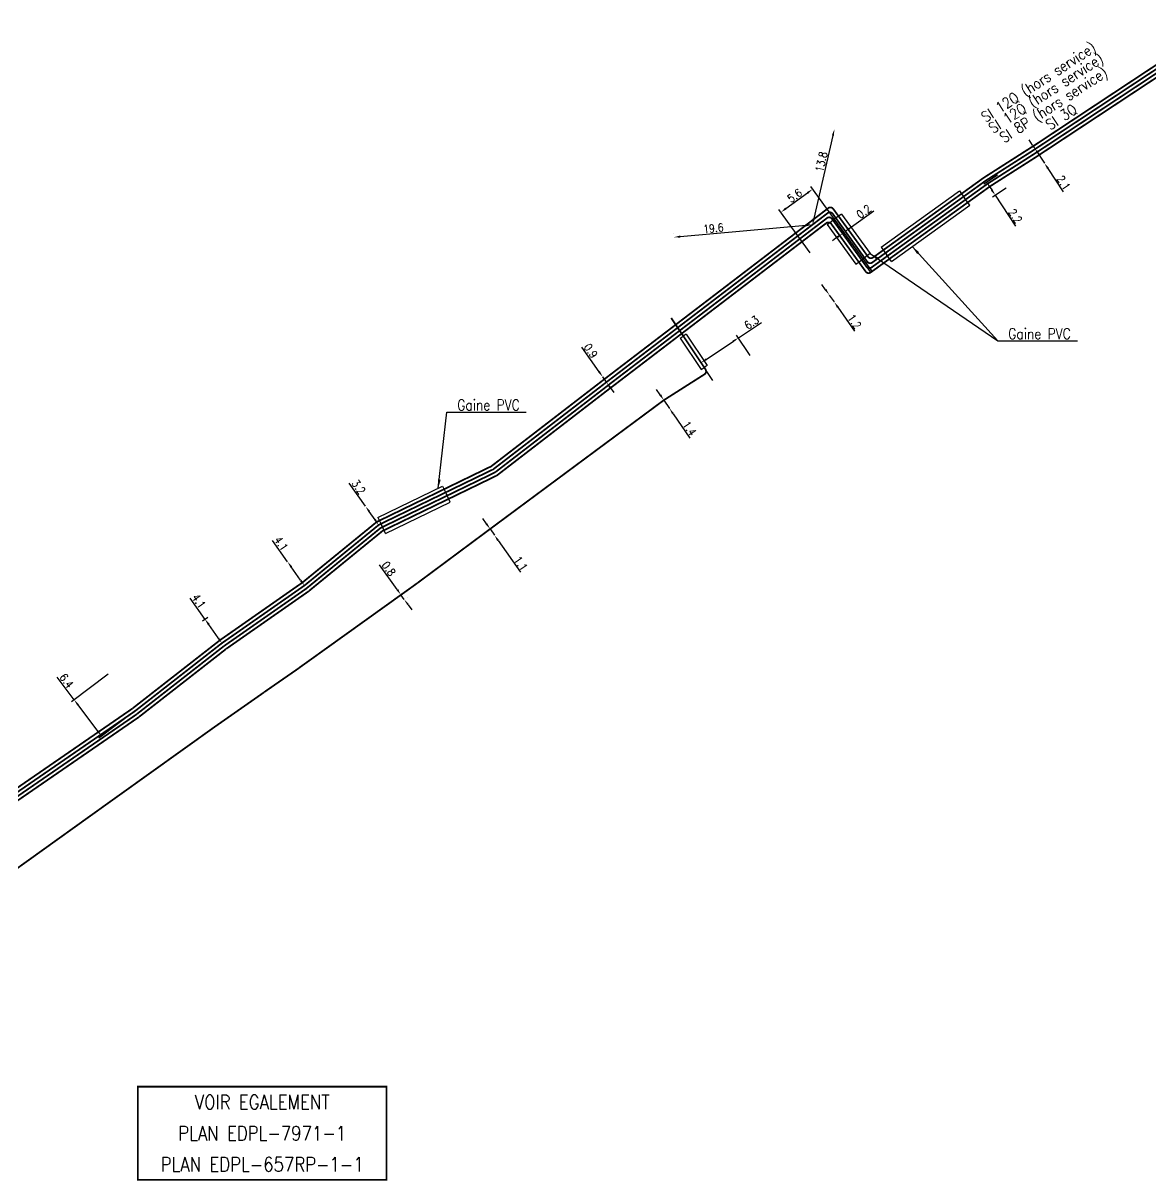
# Model space of a CAD drawing. Header units: millimetres. Extents: x 256000 to 256976, y 143332 to 144000.
# Drawn here: x 256519.7 to 256678.2, y 143718.1 to 143880.8 of the extents above; entities that cross this region are included whole.
import ezdxf
from ezdxf.enums import TextEntityAlignment as Align

# ---------------------------------------------------------------- set-up
doc = ezdxf.new("R2010")
doc.units = ezdxf.units.MM
doc.header["$PDMODE"] = 34
doc.linetypes.add('S_ST', pattern=[14, 8, -1.5, 0, -1.5, 0, -1.5, 0, -1.5])
doc.layers.get('DEFPOINTS').update_dxf_attribs({"linetype": 'CONTINUOUS'})
for name, color, linetype in [('S_100', 5, 'CONTINUOUS'), ('S_400', 7, 'CONTINUOUS'), ('S_900', 7, 'CONTINUOUS'), ('S_908', 252, 'CONTINUOUS')]:
    doc.layers.add(name, color=color, linetype=linetype)
doc.styles.get("Standard").update_dxf_attribs({"font": 'romans.shx', "width": 0.85})
doc.linetypes.add('SI_HS', pattern='A,2,-1,["SI",Standard,S=0.85,R=0,X=-0.27,Y=-0.4],-1.4', length=4.4)
doc.dimstyles.get("Standard").update_dxf_attribs({"dimtxt": 1.5, "dimasz": 1.2, "dimexe": 0.625, "dimexo": 0.625, "dimgap": 0.25, "dimtad": 1, "dimdec": 1, "dimzin": 0, "dimdsep": 46, "dimtxsty": 'Standard', "dimcen": -0.5, "dimadec": 0, "dimazin": 0, "dimtfac": 1, "dimtdec": 1, "dimtmove": 0, "dimatfit": 3, "dimfxl": 1, "dimtolj": 1, "dimtzin": 0, "dimarcsym": 0})

# ---------------------------------------------------------------- blocks, each defined once
blk = doc.blocks.new('*D87')
at = {"layer": 'DEFPOINTS', "color": 0, "linetype": 'Continuous'}
for p in [(256556.85, 143805.11), (256556.85, 143805.11), (256559.22, 143801.76)]:
    blk.add_point(p, dxfattribs=at)
at = {"layer": 'S_100', "color": 0, "linetype": 'Continuous', "lineweight": -2}
for p, q in [((256556.85, 143805.11), (256554.74, 143808.09)), ((256558.7, 143802.5), (256557.37, 143804.37))]:
    blk.add_line(p, q, dxfattribs=at)
at = {"layer": 'S_100', "color": 0, "linetype": 'Continuous'}
for points in [[(256557.49, 143804.46), (256557.25, 143804.29), (256556.85, 143805.11)], [(256558.82, 143802.58), (256558.58, 143802.41), (256559.22, 143801.76)]]:
    blk.add_solid(points, dxfattribs=at)
at = {"layer": 'S_100', "color": 0, "linetype": 'Continuous', "insert": (256555.96, 143807.67), "char_height": 1.125, "attachment_point": 5, "rotation": 305.3112}
blk.add_mtext('\\A1;4.1', dxfattribs=at)
blk = doc.blocks.new('*D88')
at = {"layer": 'DEFPOINTS', "color": 0, "linetype": 'Continuous'}
for p in [(256567.83, 143812.9), (256567.83, 143812.9), (256569.67, 143810.28)]:
    blk.add_point(p, dxfattribs=at)
at = {"layer": 'S_100', "color": 0, "linetype": 'Continuous', "lineweight": -2}
for p, q in [((256567.83, 143812.9), (256565.54, 143816.15)), ((256569.15, 143811.02), (256568.34, 143812.16))]:
    blk.add_line(p, q, dxfattribs=at)
at = {"layer": 'S_100', "color": 0, "linetype": 'Continuous'}
for points in [[(256568.47, 143812.25), (256568.22, 143812.08), (256567.83, 143812.9)], [(256569.27, 143811.1), (256569.03, 143810.93), (256569.67, 143810.28)]]:
    blk.add_solid(points, dxfattribs=at)
at = {"layer": 'S_100', "color": 0, "linetype": 'Continuous', "insert": (256566.84, 143815.61), "char_height": 1.125, "attachment_point": 5, "rotation": 305.0959}
blk.add_mtext('\\A1;3.2', dxfattribs=at)
blk = doc.blocks.new('*D89')
at = {"layer": 'DEFPOINTS', "color": 0, "linetype": 'Continuous'}
for p in [(256546.04, 143797.55), (256545.26, 143797.01), (256548.4, 143794.2)]:
    blk.add_point(p, dxfattribs=at)
at = {"layer": 'S_100', "color": 0, "linetype": 'Continuous', "lineweight": -2}
for p, q in [((256545.26, 143797.01), (256543.16, 143800)), ((256545.66, 143797.28), (256544.88, 143796.74)), ((256547.11, 143794.39), (256545.78, 143796.27)), ((256548.01, 143793.93), (256547.24, 143793.39))]:
    blk.add_line(p, q, dxfattribs=at)
at = {"layer": 'S_100', "color": 0, "linetype": 'Continuous'}
for points in [[(256545.91, 143796.36), (256545.66, 143796.19), (256545.26, 143797.01)], [(256547.23, 143794.48), (256546.98, 143794.31), (256547.62, 143793.66)]]:
    blk.add_solid(points, dxfattribs=at)
at = {"layer": 'S_100', "color": 0, "linetype": 'Continuous', "insert": (256544.38, 143799.57), "char_height": 1.125, "attachment_point": 5, "rotation": 305.1185}
blk.add_mtext('\\A1;4.1', dxfattribs=at)
blk = doc.blocks.new('*D90')
at = {"layer": 'DEFPOINTS', "color": 0, "linetype": 'Continuous'}
for p in [(256532.02, 143789.57), (256526.87, 143785.7), (256535.87, 143784.46)]:
    blk.add_point(p, dxfattribs=at)
at = {"layer": 'S_100', "color": 0, "linetype": 'Continuous', "lineweight": -2}
for p, q in [((256526.87, 143785.7), (256524.48, 143788.88)), ((256531.64, 143789.29), (256526.5, 143785.42)), ((256530.18, 143781.31), (256527.41, 143784.98)), ((256535.49, 143784.18), (256530.35, 143780.31))]:
    blk.add_line(p, q, dxfattribs=at)
at = {"layer": 'S_100', "color": 0, "linetype": 'Continuous'}
for points in [[(256527.53, 143785.07), (256527.29, 143784.89), (256526.87, 143785.7)], [(256530.3, 143781.4), (256530.06, 143781.22), (256530.72, 143780.59)]]:
    blk.add_solid(points, dxfattribs=at)
at = {"layer": 'S_100', "color": 0, "linetype": 'Continuous', "insert": (256525.8, 143788.38), "char_height": 1.125, "attachment_point": 5, "rotation": 306.9593}
blk.add_mtext('\\A1;6.4', dxfattribs=at)
blk = doc.blocks.new('*D118')
at = {"layer": 'DEFPOINTS', "color": 0, "linetype": 'Continuous'}
for p in [(256572.8, 143800.45), (256573.27, 143799.8), (256573.27, 143799.8)]:
    blk.add_point(p, dxfattribs=at)
at = {"layer": 'S_100', "color": 0, "linetype": 'Continuous', "lineweight": -2}
for p, q in [((256572.28, 143801.19), (256569.78, 143804.66)), ((256573.27, 143799.8), (256572.8, 143800.45)), ((256573.19, 143800.73), (256573.19, 143800.73)), ((256573.65, 143800.08), (256573.65, 143800.08)), ((256573.8, 143799.07), (256574.32, 143798.34))]:
    blk.add_line(p, q, dxfattribs=at)
at = {"layer": 'S_100', "color": 0, "linetype": 'Continuous'}
for points in [[(256572.4, 143801.27), (256572.16, 143801.1), (256572.8, 143800.45)], [(256573.92, 143799.16), (256573.68, 143798.99), (256573.27, 143799.8)]]:
    blk.add_solid(points, dxfattribs=at)
at = {"layer": 'S_100', "color": 0, "linetype": 'Continuous', "insert": (256571.09, 143804.13), "char_height": 1.125, "attachment_point": 5, "rotation": 305.7302}
blk.add_mtext('\\A1;0.8', dxfattribs=at)
blk = doc.blocks.new('*D119')
at = {"layer": 'DEFPOINTS', "color": 0, "linetype": 'Continuous'}
for p in [(256601.16, 143831.09), (256601.68, 143830.35), (256601.68, 143830.35)]:
    blk.add_point(p, dxfattribs=at)
at = {"layer": 'S_100', "color": 0, "linetype": 'Continuous', "lineweight": -2}
for p, q in [((256600.64, 143831.82), (256598.21, 143835.27)), ((256600.78, 143830.82), (256600.78, 143830.82)), ((256601.68, 143830.35), (256601.16, 143831.09)), ((256601.29, 143830.08), (256601.29, 143830.08)), ((256602.2, 143829.62), (256602.72, 143828.88))]:
    blk.add_line(p, q, dxfattribs=at)
at = {"layer": 'S_100', "color": 0, "linetype": 'Continuous'}
for points in [[(256600.76, 143831.91), (256600.52, 143831.74), (256601.16, 143831.09)], [(256602.32, 143829.7), (256602.07, 143829.53), (256601.68, 143830.35)]]:
    blk.add_solid(points, dxfattribs=at)
at = {"layer": 'S_100', "color": 0, "linetype": 'Continuous', "insert": (256599.49, 143834.75), "char_height": 1.125, "attachment_point": 5, "rotation": 305.2167}
blk.add_mtext('\\A1;0.9', dxfattribs=at)
blk = doc.blocks.new('*D120')
at = {"layer": 'DEFPOINTS', "color": 0, "linetype": 'Continuous'}
for p in [(256630.65, 143852.49), (256630.65, 143852.49), (256611.17, 143850.73)]:
    blk.add_point(p, dxfattribs=at)
at = {"layer": 'S_100', "color": 0, "linetype": 'Continuous', "lineweight": -2}
for p, q in [((256630.6, 143852.95), (256630.6, 143852.95)), ((256612.07, 143850.81), (256629.75, 143852.41)), ((256611.13, 143851.19), (256611.13, 143851.19))]:
    blk.add_line(p, q, dxfattribs=at)
at = {"layer": 'S_100', "color": 0, "linetype": 'Continuous'}
for points in [[(256629.74, 143852.55), (256629.76, 143852.26), (256630.65, 143852.49)], [(256612.06, 143850.96), (256612.08, 143850.66), (256611.17, 143850.73)]]:
    blk.add_solid(points, dxfattribs=at)
at = {"layer": 'S_100', "color": 0, "linetype": 'Continuous', "insert": (256616.71, 143851.98), "char_height": 1.125, "attachment_point": 5, "rotation": 5.1601}
blk.add_mtext('\\A1;19.6', dxfattribs=at)
blk = doc.blocks.new('*D121')
at = {"layer": 'DEFPOINTS', "color": 0, "linetype": 'Continuous'}
for p in [(256633.72, 143865.89), (256630.65, 143852.49), (256630.65, 143852.49)]:
    blk.add_point(p, dxfattribs=at)
at = {"layer": 'S_100', "color": 0, "linetype": 'Continuous', "lineweight": -2}
blk.add_line((256633.52, 143865.01), (256630.85, 143853.36), dxfattribs=at)
at = {"layer": 'S_100', "color": 0, "linetype": 'Continuous'}
for points in [[(256633.37, 143865.04), (256633.67, 143864.98), (256633.72, 143865.89)], [(256630.7, 143853.4), (256630.99, 143853.33), (256630.65, 143852.49)]]:
    blk.add_solid(points, dxfattribs=at)
at = {"layer": 'S_100', "color": 0, "linetype": 'Continuous', "insert": (256631.9, 143861.32), "char_height": 1.125, "attachment_point": 5, "rotation": 77.0763}
blk.add_mtext('\\A1;13.8', dxfattribs=at)
blk = doc.blocks.new('*D122')
at = {"layer": 'DEFPOINTS', "color": 0, "linetype": 'Continuous'}
for p in [(256634.91, 143851.29), (256639.08, 143845.5), (256639.24, 143845.62)]:
    blk.add_point(p, dxfattribs=at)
at = {"layer": 'S_100', "color": 0, "linetype": 'Continuous', "lineweight": -2}
for p, q in [((256635.8, 143851.93), (256639.27, 143854.43)), ((256638.81, 143845.88), (256634.64, 143851.67)), ((256638.97, 143846), (256634.8, 143851.78)), ((256634.91, 143851.29), (256635.07, 143851.4)), ((256634.18, 143850.76), (256633.45, 143850.23))]:
    blk.add_line(p, q, dxfattribs=at)
at = {"layer": 'S_100', "color": 0, "linetype": 'Continuous'}
for points in [[(256634.09, 143850.88), (256634.27, 143850.64), (256634.91, 143851.29)], [(256635.71, 143852.05), (256635.89, 143851.81), (256635.07, 143851.4)]]:
    blk.add_solid(points, dxfattribs=at)
at = {"layer": 'S_100', "color": 0, "linetype": 'Continuous', "insert": (256637.87, 143854.34), "char_height": 1.125, "attachment_point": 5, "rotation": 35.7937}
blk.add_mtext('\\A1;0.2', dxfattribs=at)
blk = doc.blocks.new('*D123')
at = {"layer": 'DEFPOINTS', "color": 0, "linetype": 'Continuous'}
for p in [(256657.06, 143859.72), (256658.27, 143857.88), (256656.34, 143856.62)]:
    blk.add_point(p, dxfattribs=at)
at = {"layer": 'S_100', "color": 0, "linetype": 'Continuous', "lineweight": -2}
for p, q in [((256656.67, 143859.46), (256654.74, 143858.2)), ((256655.63, 143857.71), (256655.85, 143857.37)), ((256657.87, 143857.62), (256655.95, 143856.36)), ((256656.34, 143856.62), (256659.18, 143852.29))]:
    blk.add_line(p, q, dxfattribs=at)
at = {"layer": 'S_100', "color": 0, "linetype": 'Continuous'}
for points in [[(256655.76, 143857.79), (256655.5, 143857.63), (256655.14, 143858.46)], [(256655.97, 143857.46), (256655.72, 143857.29), (256656.34, 143856.62)]]:
    blk.add_solid(points, dxfattribs=at)
at = {"layer": 'S_100', "color": 0, "linetype": 'Continuous', "insert": (256659.16, 143853.7), "char_height": 1.125, "attachment_point": 5, "rotation": 303.2578}
blk.add_mtext('\\A1;2.2', dxfattribs=at)
blk = doc.blocks.new('*D124')
at = {"layer": 'DEFPOINTS', "color": 0, "linetype": 'Continuous'}
for p in [(256662.1, 143862.91), (256663.25, 143861.15), (256663.25, 143861.15)]:
    blk.add_point(p, dxfattribs=at)
at = {"layer": 'S_100', "color": 0, "linetype": 'Continuous', "lineweight": -2}
for p, q in [((256661.6, 143863.66), (256661.11, 143864.41)), ((256662.1, 143862.91), (256663.25, 143861.15)), ((256663.74, 143860.4), (256665.91, 143857.09))]:
    blk.add_line(p, q, dxfattribs=at)
at = {"layer": 'S_100', "color": 0, "linetype": 'Continuous'}
for points in [[(256661.73, 143863.74), (256661.48, 143863.58), (256662.1, 143862.91)], [(256663.87, 143860.48), (256663.62, 143860.32), (256663.25, 143861.15)]]:
    blk.add_solid(points, dxfattribs=at)
at = {"layer": 'S_100', "color": 0, "linetype": 'Continuous', "insert": (256665.96, 143858.38), "char_height": 1.125, "attachment_point": 5, "rotation": 303.2578}
blk.add_mtext('\\A1;2.1', dxfattribs=at)
blk = doc.blocks.new('*D127')
at = {"layer": 'DEFPOINTS', "color": 0, "linetype": 'Continuous'}
for p in [(256630.69, 143857.48), (256635.07, 143851.4), (256630.57, 143848.16)]:
    blk.add_point(p, dxfattribs=at)
at = {"layer": 'S_100', "color": 0, "linetype": 'Continuous', "lineweight": -2}
for p, q in [((256634.8, 143851.78), (256630.42, 143857.86)), ((256626.92, 143854.76), (256629.96, 143856.95)), ((256630.3, 143848.54), (256625.92, 143854.61))]:
    blk.add_line(p, q, dxfattribs=at)
at = {"layer": 'S_100', "color": 0, "linetype": 'Continuous'}
for points in [[(256629.87, 143857.07), (256630.05, 143856.83), (256630.69, 143857.48)], [(256626.83, 143854.88), (256627.01, 143854.64), (256626.19, 143854.23)]]:
    blk.add_solid(points, dxfattribs=at)
at = {"layer": 'S_100', "color": 0, "linetype": 'Continuous', "insert": (256628.15, 143856.57), "char_height": 1.125, "attachment_point": 5, "rotation": 35.7937}
blk.add_mtext('\\A1;5.6', dxfattribs=at)
blk = doc.blocks.new('*D135')
at = {"layer": 'DEFPOINTS', "color": 0, "linetype": 'Continuous'}
for p in [(256585.33, 143809.71), (256585.93, 143808.85), (256585.93, 143808.85)]:
    blk.add_point(p, dxfattribs=at)
at = {"layer": 'S_100', "color": 0, "linetype": 'Continuous', "lineweight": -2}
for p, q in [((256584.82, 143810.45), (256584.3, 143811.18)), ((256585.33, 143809.71), (256585.93, 143808.85)), ((256586.45, 143808.11), (256589.59, 143803.63))]:
    blk.add_line(p, q, dxfattribs=at)
at = {"layer": 'S_100', "color": 0, "linetype": 'Continuous'}
for points in [[(256584.94, 143810.53), (256584.69, 143810.36), (256585.33, 143809.71)], [(256586.57, 143808.2), (256586.33, 143808.02), (256585.93, 143808.85)]]:
    blk.add_solid(points, dxfattribs=at)
at = {"layer": 'S_100', "color": 0, "linetype": 'Continuous', "insert": (256589.64, 143804.86), "char_height": 1.125, "attachment_point": 5, "rotation": 304.9692}
blk.add_mtext('\\A1;1.1', dxfattribs=at)
blk = doc.blocks.new('*D136')
at = {"layer": 'DEFPOINTS', "color": 0, "linetype": 'Continuous'}
for p in [(256609.75, 143827.82), (256609.75, 143827.82), (256610.54, 143826.67)]:
    blk.add_point(p, dxfattribs=at)
at = {"layer": 'S_100', "color": 0, "linetype": 'Continuous', "lineweight": -2}
for p, q in [((256609.24, 143828.57), (256608.74, 143829.31)), ((256609.75, 143827.82), (256610.54, 143826.67)), ((256611.05, 143825.92), (256613.4, 143822.48))]:
    blk.add_line(p, q, dxfattribs=at)
at = {"layer": 'S_100', "color": 0, "linetype": 'Continuous'}
for points in [[(256609.37, 143828.65), (256609.12, 143828.48), (256609.75, 143827.82)], [(256611.17, 143826.01), (256610.92, 143825.84), (256610.54, 143826.67)]]:
    blk.add_solid(points, dxfattribs=at)
at = {"layer": 'S_100', "color": 0, "linetype": 'Continuous', "insert": (256613.37, 143823.85), "char_height": 1.125, "attachment_point": 5, "rotation": 304.3125}
blk.add_mtext('\\A1;1.4', dxfattribs=at)
blk = doc.blocks.new('*D137')
at = {"layer": 'DEFPOINTS', "color": 0, "linetype": 'Continuous'}
for p in [(256633.01, 143842.6), (256633.7, 143841.62), (256633.7, 143841.62)]:
    blk.add_point(p, dxfattribs=at)
at = {"layer": 'S_100', "color": 0, "linetype": 'Continuous', "lineweight": -2}
for p, q in [((256632.5, 143843.34), (256631.98, 143844.08)), ((256633.01, 143842.6), (256633.7, 143841.62)), ((256634.22, 143840.88), (256636.57, 143837.51))]:
    blk.add_line(p, q, dxfattribs=at)
at = {"layer": 'S_100', "color": 0, "linetype": 'Continuous'}
for points in [[(256632.62, 143843.43), (256632.38, 143843.26), (256633.01, 143842.6)], [(256634.34, 143840.97), (256634.09, 143840.8), (256633.7, 143841.62)]]:
    blk.add_solid(points, dxfattribs=at)
at = {"layer": 'S_100', "color": 0, "linetype": 'Continuous', "insert": (256636.55, 143838.86), "char_height": 1.125, "attachment_point": 5, "rotation": 304.9329}
blk.add_mtext('\\A1;1.2', dxfattribs=at)
blk = doc.blocks.new('*D138')
at = {"layer": 'DEFPOINTS', "color": 0, "linetype": 'Continuous'}
for p in [(256620.23, 143836.58), (256622.16, 143833.69), (256616.92, 143830.19)]:
    blk.add_point(p, dxfattribs=at)
at = {"layer": 'S_100', "color": 0, "linetype": 'Continuous', "lineweight": -2}
for p, q in [((256620.23, 143836.58), (256623.49, 143838.75)), ((256621.9, 143834.08), (256619.97, 143836.97)), ((256615.74, 143833.58), (256619.48, 143836.08)), ((256616.66, 143830.58), (256614.73, 143833.47))]:
    blk.add_line(p, q, dxfattribs=at)
at = {"layer": 'S_100', "color": 0, "linetype": 'Continuous'}
for points in [[(256619.4, 143836.2), (256619.56, 143835.95), (256620.23, 143836.58)], [(256615.65, 143833.7), (256615.82, 143833.45), (256614.99, 143833.08)]]:
    blk.add_solid(points, dxfattribs=at)
at = {"layer": 'S_100', "color": 0, "linetype": 'Continuous', "insert": (256622.1, 143838.73), "char_height": 1.125, "attachment_point": 5, "rotation": 33.723}
blk.add_mtext('\\A1;6.3', dxfattribs=at)

msp = doc.modelspace()

# ---------------------------------------------------------------- linework, layer by layer
at = {"layer": 'S_100', "linetype": 'S_ST'}
for points in [[(256688.51, 143879.45, 0.25, 0.25, 0), (256662.5, 143862.28, 0.25, 0.25, -0.003814), (256662.5, 143862.27, 0.25, 0.25, 0), (256655.57, 143857.85, 0.25, 0.25, 0.014076), (256655.55, 143857.83, 0.25, 0.25, 0), (256638.82, 143845.77, 0.25, 0.25, -0.414214), (256638.13, 143845.89, 0.25, 0.25, 0), (256633.29, 143852.6, 0.25, 0.25, 0.422365), (256632.58, 143852.7, 0.25, 0.25, 0), (256602.29, 143829.56, 0.25, 0.25, 0.000941), (256602.28, 143829.56, 0.25, 0.25, 0), (256586.33, 143817.27, 0.25, 0.25, -0.051141), (256586.24, 143817.21, 0.25, 0.25, 0), (256570.26, 143809.46, 0.25, 0.25, 0.058131), (256570.16, 143809.4, 0.25, 0.25, 0), (256559.84, 143800.98, 0.25, 0.25, -0.018506), (256559.81, 143800.95, 0.25, 0.25, 0), (256548.23, 143792.86, 0.25, 0.25, 0.013241), (256548.21, 143792.84, 0.25, 0.25, 0), (256535.97, 143783.29, 0.25, 0.25, -0.014954), (256535.95, 143783.27, 0.25, 0.25, 0), (256512.14, 143766.87, 0.25, 0.25, -0.072287)], [(256610.79, 143839.37, 0.25, 0.25, 0), (256615.61, 143832.15, 0.25, 0.25, -0.420831), (256615.46, 143831.45, 0.25, 0.25, 0), (256609.77, 143827.83, 0.25, 0.25, 0.018054), (256609.74, 143827.81, 0.25, 0.25, 0), (256585.33, 143809.71, 0.25, 0.25, 0.000282), (256585.33, 143809.71, 0.25, 0.25, 0), (256575.11, 143802.11, 0.25, 0.25, -0.004321), (256575.1, 143802.1, 0.25, 0.25, 0), (256558.4, 143790.13, 0.25, 0.25, -0.003689), (256558.4, 143790.12, 0.25, 0.25, 0), (256553.55, 143786.76, 0.25, 0.25, 0.001038), (256553.55, 143786.75, 0.25, 0.25, 0), (256546.55, 143781.85, 0.25, 0.25, 0.002342), (256546.55, 143781.85, 0.25, 0.25, 0), (256529.35, 143769.54, 0.25, 0.25, 0.000425), (256529.35, 143769.54, 0.25, 0.25, 0), (256512.86, 143757.71, 0.25, 0.25, 0.000365)]]:
    msp.add_lwpolyline(points, format="xyseb", dxfattribs=at)
at = {"layer": 'S_100', "linetype": 'S_ST', "const_width": 0.25}
msp.add_lwpolyline([(256572.8, 143800.45), (256572.8, 143800.45)], close=True, dxfattribs=at)
at = {"layer": 'S_400', "color": 7, "linetype": 'CONTINUOUS'}
for p, q in [((256640.31, 143849.31), (256651.3, 143857.24)), ((256651.3, 143857.24), (256652.03, 143856.22)), ((256652.76, 143855.21), (256652.03, 143856.22)), ((256641.77, 143847.29), (256652.76, 143855.21)), ((256632.7, 143852.5), (256633.71, 143853.24)), ((256634.72, 143853.97), (256633.71, 143853.24)), ((256634.72, 143853.97), (256638.76, 143848.42)), ((256632.7, 143852.5), (256636.74, 143846.95)), ((256638.76, 143848.42), (256637.75, 143847.69)), ((256640.31, 143849.31), (256641.04, 143848.3)), ((256641.77, 143847.29), (256641.04, 143848.3)), ((256636.74, 143846.95), (256637.75, 143847.69)), ((256612.07, 143836.55), (256612.48, 143836.83)), ((256612.9, 143837.11), (256612.48, 143836.83)), ((256612.9, 143837.11), (256615.84, 143832.7)), ((256612.07, 143836.55), (256615.01, 143832.15)), ((256615.01, 143832.15), (256615.43, 143832.42)), ((256615.84, 143832.7), (256615.43, 143832.42)), ((256569.55, 143811.34), (256578.64, 143815.75)), ((256578.64, 143815.75), (256579.19, 143814.62)), ((256579.73, 143813.5), (256579.19, 143814.62)), ((256570.64, 143809.09), (256579.73, 143813.5)), ((256569.55, 143811.34), (256570.09, 143810.21)), ((256570.64, 143809.09), (256570.09, 143810.21))]:
    msp.add_line(p, q, dxfattribs=at)
at = {"layer": 'S_900', "const_width": 0.25}
msp.add_lwpolyline([(256535.81, 143731.32), (256570.77, 143731.32), (256570.77, 143718.21), (256535.81, 143718.21)], close=True, dxfattribs=at)
at = {"layer": 'S_908', "linetype": 'SI_HS', "const_width": 0.25}
for points in [[(256687.66, 143880.69), (256661.69, 143863.53, -0.003817), (256661.68, 143863.53), (256654.73, 143859.09, 0.014079), (256654.7, 143859.07), (256639.16, 143847.87, -0.412907), (256638.46, 143847.98), (256633.57, 143854.7, 0.421052), (256632.86, 143854.81), (256629.29, 143852.08, -0.000003), (256629.29, 143852.08), (256627.89, 143851.01, 0), (256627.89, 143851.01), (256620.84, 143845.62), (256601.37, 143830.75, 0.000941), (256601.37, 143830.75), (256585.53, 143818.55, -0.051141), (256585.45, 143818.5), (256569.45, 143810.73, 0.058131), (256569.35, 143810.67), (256558.93, 143802.17, -0.018506), (256558.9, 143802.15), (256547.34, 143794.07, 0.013241), (256547.32, 143794.05), (256535.08, 143784.5, -0.014954), (256535.06, 143784.48), (256511.46, 143768.22, -0.072287)], [(256687.94, 143880.28), (256661.96, 143863.12, -0.003815), (256661.96, 143863.11), (256655.01, 143858.68, 0.014076), (256654.98, 143858.66), (256639.05, 143847.17, -0.414214), (256638.35, 143847.28), (256633.5, 143854.02, 0.422365), (256632.79, 143854.12), (256629.79, 143851.83), (256628.29, 143850.69), (256621.07, 143845.17), (256601.68, 143830.35, 0.000941), (256601.68, 143830.35), (256585.8, 143818.12, -0.051141), (256585.71, 143818.07), (256569.72, 143810.31, 0.058131), (256569.62, 143810.24), (256559.24, 143801.77, -0.018506), (256559.21, 143801.75), (256547.63, 143793.66, 0.013241), (256547.61, 143793.65), (256535.38, 143784.09, -0.014954), (256535.35, 143784.07), (256511.69, 143767.77, -0.072287)], [(256688.22, 143879.86), (256662.24, 143862.7, -0.003815), (256662.23, 143862.7), (256655.29, 143858.26, 0.014076), (256655.27, 143858.25), (256638.94, 143846.47, -0.414214), (256638.24, 143846.58), (256633.39, 143853.31, 0.422365), (256632.68, 143853.41), (256630.82, 143851.99), (256628.69, 143850.36), (256621.38, 143844.77), (256601.98, 143829.96, 0.000941), (256601.98, 143829.95), (256586.06, 143817.69, -0.051141), (256585.97, 143817.64), (256569.99, 143809.88, 0.058131), (256569.89, 143809.82), (256559.54, 143801.38, -0.018506), (256559.51, 143801.35), (256547.93, 143793.26, 0.013241), (256547.91, 143793.25), (256535.67, 143783.69, -0.014954), (256535.65, 143783.67), (256511.91, 143767.32, -0.072287)]]:
    msp.add_lwpolyline(points, format="xyb", dxfattribs=at)

# ---------------------------------------------------------------- texts
at = {"layer": 'S_100', "linetype": 'S_ST', "width": 0.85}
msp.add_text('SI 3Q', height=1.5, rotation=33.0796, dxfattribs=at).set_placement((256665.67, 143867.57), align=Align.MIDDLE)
at = {"layer": 'S_400', "char_height": 1.5, "attachment_point": 4}
for insert in [(256658.17, 143837.15), (256580.71, 143827.14)]:
    msp.add_mtext('Gaine PVC', dxfattribs=dict(at, insert=insert))
at = {"layer": 'S_900', "width": 0.85}
for s, p in [('VOIR EGALEMENT', (256553.29, 143728.15)), ('PLAN EDPL-7971-1', (256553.29, 143723.77)), ('PLAN EDPL-657RP-1-1', (256553.29, 143719.4))]:
    msp.add_text(s, height=2, dxfattribs=at).set_placement(p, align=Align.CENTER)
at = {"layer": 'S_908', "linetype": 'SI_HS', "width": 0.85}
for s, p in [('SI 12Q (hors service)', (256662.48, 143872.44)), ('SI 12Q (hors service)', (256663.52, 143870.89)), ('SI 8P (hors service)', (256664.59, 143869.24))]:
    msp.add_text(s, height=1.5, rotation=33.0796, dxfattribs=at).set_placement(p, align=Align.MIDDLE)

# ---------------------------------------------------------------- dimensions: what is measured, and where the dimension line sits
at = {"layer": 'S_100', "linetype": 'Continuous'}
for base, p1, p2, angle, picture, middle, dimtype in [((256630.65, 143852.49), (256633.72, 143865.89), (256630.65, 143852.49), 77.0763, '*D121', (256632.63, 143861.15), 160), ((256663.25, 143861.15), (256662.1, 143862.91), (256663.25, 143861.15), 123.2578, '*D124', (256665.33, 143857.97), 160), ((256656.34, 143856.62), (256657.06, 143859.72), (256658.27, 143857.88), 123.2578, '*D123', (256658.53, 143853.29), 160), ((256630.6924, 143857.4772), (256630.5702, 143848.1573), (256635.0719, 143851.4033), 215.7937, '*D127', (256628.5867, 143855.9588), 160), ((256634.91, 143851.29), (256639.24, 143845.62), (256639.08, 143845.5), 35.7937, '*D122', (256638.3, 143853.73), 160), ((256630.65, 143852.49), (256611.17, 143850.73), (256630.65, 143852.49), 5.1601, '*D120', (256616.78, 143851.23), 161), ((256633.7, 143841.62), (256633.01, 143842.6), (256633.7, 143841.62), 124.9329, '*D137', (256635.93, 143838.43), 160), ((256620.23, 143836.58), (256616.92, 143830.19), (256622.16, 143833.69), 213.723, '*D138', (256622.52, 143838.11), 160), ((256601.68, 143830.35), (256601.16, 143831.09), (256601.68, 143830.35), 125.2167, '*D119', (256598.88, 143834.32), 160), ((256609.75, 143827.82), (256610.54, 143826.67), (256609.75, 143827.82), 304.3125, '*D136', (256612.75, 143823.42), 160), ((256567.83, 143812.9), (256569.67, 143810.28), (256567.83, 143812.9), 305.0959, '*D88', (256566.23, 143815.18), 160), ((256585.93, 143808.85), (256585.33, 143809.71), (256585.93, 143808.85), 124.9692, '*D135', (256589.02, 143804.43), 160), ((256556.85, 143805.11), (256559.22, 143801.76), (256556.85, 143805.11), 305.3112, '*D87', (256555.35, 143807.23), 160), ((256573.27, 143799.8), (256572.8, 143800.45), (256573.27, 143799.8), 125.7302, '*D118', (256570.48, 143803.69), 160), ((256545.26, 143797.01), (256548.4, 143794.2), (256546.04, 143797.55), 305.1185, '*D89', (256543.77, 143799.14), 160), ((256526.87, 143785.7), (256535.87, 143784.46), (256532.02, 143789.57), 306.9593, '*D90', (256525.2, 143787.93), 160)]:
    dim = msp.add_linear_dim(base=base, p1=p1, p2=p2, angle=angle, dimstyle='Standard', override={"dimscale": 0.75}, dxfattribs=at)
    dim.commit()
    dim.dimension.update_dxf_attribs({"geometry": picture, "text_midpoint": middle, "dimtype": dimtype})

# ---------------------------------------------------------------- leaders
at = {"layer": 'S_400', "annotation_type": 0, "has_hookline": 1, "hookline_direction": 0, "text_width": 9.71}
for points in [[(256638.76, 143848.42), (256656.72, 143836.15), (256657.92, 143836.15)], [(256578.05, 143815.46), (256579.26, 143826.14), (256580.46, 143826.14)]]:
    msp.add_leader(points, dimstyle='Standard', dxfattribs=at)
at = {"layer": 'S_400'}
msp.add_leader([(256644.69, 143849.39), (256656.72, 143836.15)], dimstyle='Standard', dxfattribs=at)

doc.saveas('drawing.dxf')
